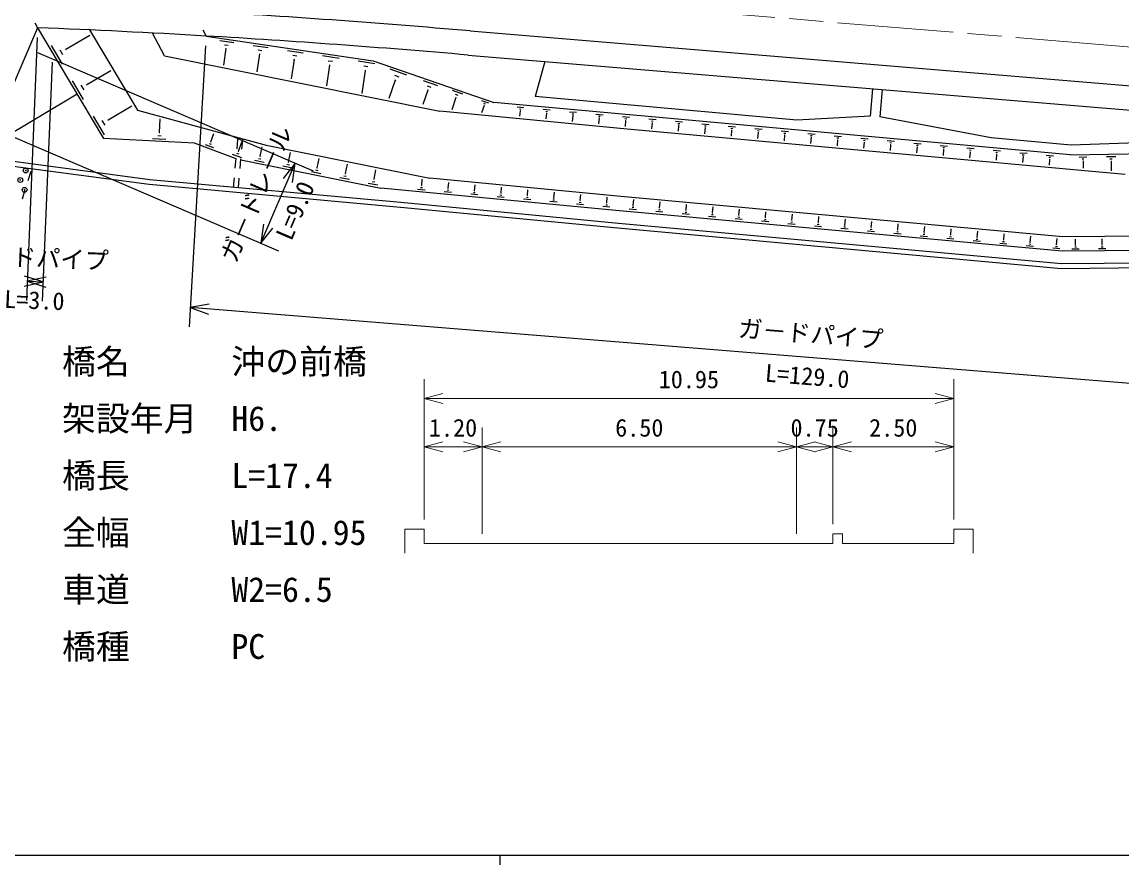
# Model space of a CAD drawing. Units: millimetres, scale not verified, with parts at other scales. Extents: x 40000 to 680000, y 20000 to 380000.
# Drawn here: x 118626 to 232325, y 204000 to 291134 of the extents above; entities that cross this region are included whole.
import ezdxf
from ezdxf.enums import TextEntityAlignment as Align

# ---------------------------------------------------------------- set-up
doc = ezdxf.new("R2010")
doc.units = ezdxf.units.MM
doc.header["$LTSCALE"] = 1000
doc.header["$PDMODE"] = 32
doc.header["$PDSIZE"] = 500
doc.linetypes.add('CHAIN', pattern=[18.5, 12, -1.5, 3.5, -1.5])
for name, color, linetype, lineweight in [('S-BGD', 7, 'Continuous', 25), ('S-BMK', 2, 'CHAIN', 13), ('S-STR-HTXT', 7, 'Continuous', 13), ('S-STR-STRC', 7, 'Continuous', 25), ('S-TTL-BAND', 7, 'Continuous', 25)]:
    doc.layers.add(name, color=color, linetype=linetype, lineweight=lineweight)
doc.styles.add('@ＭＳ ゴシック', font='')
doc.styles.add('ＭＳ ゴシック', font='')
doc.styles.get('@ＭＳ ゴシック').set_extended_font_data('@MS Gothic')
doc.styles.get('ＭＳ ゴシック').set_extended_font_data('MS Gothic')

msp = doc.modelspace()

# ---------------------------------------------------------------- linework, layer by layer
at = {"layer": 'S-BGD'}
for p, q in [((120237, 290542), (114861, 278030)), ((119969, 291060), (120237, 290542)), ((120237, 290542), (127062, 279089)), ((125613, 290312), (130555, 282018)), ((133360, 287646), (132113, 289993)), ((137326, 290322), (137656, 289686)), ((164959, 290207), (268608, 281591)), ((123167, 288311), (125637, 289783)), ((137656, 289686), (154938, 287137)), ((139076, 289224), (140525, 289010)), ((121625, 288702), (122777, 286769)), ((122540, 288265), (122828, 287782)), ((123131, 288372), (123203, 288251)), ((139694, 288393), (139441, 286677)), ((139566, 288782), (139928, 288728)), ((139648, 288400), (139739, 288386)), ((142522, 288716), (144060, 288489)), ((143178, 287833), (142905, 285980)), ((143042, 288246), (143427, 288189)), ((143130, 287840), (143226, 287826)), ((146059, 288194), (147689, 287954)), ((146610, 287696), (147018, 287636)), ((149689, 287659), (151414, 287404)), ((164747, 287716), (268400, 279100)), ((133360, 287646), (161801, 281925)), ((146754, 287259), (146460, 285265)), ((146703, 287266), (146805, 287251)), ((150425, 286669), (150109, 284531)), ((150273, 287132), (150704, 287069)), ((150371, 286677), (150478, 286661)), ((153367, 287116), (155092, 286862)), ((153950, 286590), (154381, 286526)), ((154938, 287137), (167401, 282830)), ((172651, 287059), (171663, 283446)), ((125343, 284660), (127813, 286132)), ((154102, 286127), (153753, 283756)), ((154048, 286135), (154156, 286119)), ((156638, 286285), (158368, 285688)), ((157137, 285629), (157570, 285479)), ((123800, 285051), (124952, 283118)), ((124716, 284614), (125004, 284131)), ((125307, 284721), (125379, 284600)), ((157204, 285122), (156548, 283225)), ((157150, 285140), (157258, 285103)), ((160079, 285096), (161568, 284581)), ((160509, 284531), (160881, 284402)), ((124331, 283673), (112731, 276761)), ((160566, 284094), (160052, 282606)), ((160520, 284110), (160613, 284078)), ((163485, 283318), (163046, 282050)), ((164207, 283669), (163133, 284040)), ((163712, 283540), (163443, 283633)), ((163518, 283306), (163451, 283329)), ((198724, 280981), (171663, 283446)), ((206548, 284241), (206312, 281407)), ((207544, 284159), (207309, 281324)), ((127518, 281009), (129988, 282481)), ((130555, 282018), (143857, 278394)), ((166388, 282496), (166132, 281754)), ((166892, 282741), (166143, 283000)), ((166546, 282651), (166359, 282716)), ((166411, 282488), (166365, 282504)), ((226966, 277405), (167401, 282830)), ((169791, 282361), (170511, 282295)), ((170045, 282156), (170225, 282140)), ((172504, 282114), (173230, 282048)), ((125976, 281400), (127128, 279467)), ((126891, 280963), (127179, 280480)), ((127482, 281070), (127554, 280949)), ((132841, 279724), (132913, 281122)), ((181177, 280069), (161801, 281925)), ((170119, 281968), (170065, 281384)), ((170096, 281970), (170141, 281966)), ((172760, 281908), (172941, 281891)), ((172834, 281718), (172780, 281124)), ((172811, 281720), (172857, 281716)), ((175223, 281866), (175956, 281800)), ((175481, 281658), (175664, 281641)), ((175556, 281467), (175501, 280864)), ((175533, 281469), (175579, 281465)), ((177948, 281618), (178687, 281551)), ((178209, 281408), (178393, 281391)), ((178284, 281215), (178228, 280602)), ((178261, 281217), (178307, 281213)), ((180680, 281369), (181426, 281301)), ((180943, 281157), (181129, 281141)), ((181019, 280963), (180962, 280341)), ((180996, 280965), (181042, 280961)), ((183418, 281120), (184165, 281052)), ((183681, 280908), (183868, 280891)), ((186157, 280870), (186904, 280802)), ((206312, 281407), (198724, 280981)), ((218795, 279153), (207309, 281324)), ((132798, 279727), (132883, 279722)), ((232660, 275380), (181177, 280069)), ((183758, 280712), (183701, 280090)), ((183734, 280715), (183781, 280710)), ((186420, 280658), (186607, 280641)), ((186496, 280463), (186440, 279841)), ((186473, 280465), (186520, 280461)), ((188895, 280621), (189642, 280553)), ((189159, 280409), (189345, 280392)), ((189235, 280214), (189178, 279591)), ((189212, 280216), (189258, 280211)), ((191634, 280372), (192381, 280304)), ((191897, 280159), (192084, 280142)), ((191974, 279964), (191917, 279342)), ((191950, 279966), (191997, 279962)), ((194373, 280122), (195120, 280054)), ((194636, 279910), (194823, 279893)), ((194712, 279715), (194656, 279092)), ((194689, 279717), (194736, 279713)), ((197111, 279873), (197858, 279805)), ((136463, 278603), (127062, 279089)), ((132123, 279078), (133487, 279007)), ((132653, 279392), (132994, 279375)), ((140758, 276977), (136463, 278603)), ((137973, 278568), (138189, 278491)), ((138132, 278755), (138186, 278736)), ((138159, 278745), (138468, 279604)), ((140854, 278026), (140944, 279021)), ((140996, 277786), (141366, 278814)), ((141351, 277980), (141442, 278976)), ((197375, 279661), (197561, 279644)), ((197451, 279465), (197394, 278843)), ((197428, 279467), (197474, 279463)), ((199850, 279623), (200597, 279555)), ((200113, 279411), (200300, 279394)), ((200190, 279216), (200133, 278593)), ((200166, 279218), (200213, 279214)), ((202589, 279374), (203336, 279306)), ((202852, 279162), (203039, 279145)), ((202928, 278966), (202872, 278344)), ((202905, 278969), (202952, 278964)), ((205327, 279124), (206074, 279056)), ((205591, 278912), (205777, 278895)), ((205667, 278717), (205610, 278095)), ((205644, 278719), (205690, 278715)), ((208066, 278875), (208813, 278807)), ((208329, 278663), (208516, 278646)), ((210805, 278626), (211552, 278558)), ((227057, 278400), (218795, 279153)), ((236435, 278755), (227057, 278400)), ((137572, 278469), (138435, 278158)), ((140334, 277474), (141307, 277124)), ((140786, 277586), (141030, 277498)), ((140965, 277797), (141026, 277775)), ((143251, 277256), (143450, 278246)), ((143857, 278394), (160774, 274991)), ((146187, 276650), (146384, 277631)), ((208406, 278468), (208349, 277845)), ((208382, 278470), (208429, 278465)), ((211068, 278413), (211255, 278396)), ((211144, 278218), (211088, 277596)), ((211121, 278220), (211168, 278216)), ((213543, 278376), (214290, 278308)), ((213807, 278164), (213993, 278147)), ((213883, 277969), (213826, 277346)), ((213860, 277971), (213906, 277967)), ((216282, 278127), (217029, 278059)), ((216545, 277914), (216732, 277897)), ((216622, 277719), (216565, 277097)), ((216598, 277721), (216645, 277717)), ((219021, 277877), (219768, 277809)), ((219284, 277665), (219471, 277648)), ((219360, 277470), (219304, 276847)), ((219337, 277472), (219384, 277468)), ((221759, 277628), (222506, 277560)), ((226966, 277405), (240721, 277663)), ((131841, 274831), (117743, 276709)), ((140672, 276034), (140763, 277030)), ((141170, 275988), (141261, 276984)), ((141251, 276878), (155713, 273969)), ((142645, 276853), (143655, 276650)), ((143074, 277029), (143327, 276978)), ((143220, 277262), (143283, 277250)), ((146015, 276430), (146260, 276381)), ((146156, 276656), (146218, 276644)), ((149128, 276059), (149325, 277039)), ((152069, 275467), (152266, 276447)), ((222023, 277416), (222209, 277399)), ((222099, 277220), (222042, 276598)), ((222076, 277222), (222122, 277218)), ((224498, 277378), (225245, 277310)), ((224761, 277166), (224948, 277149)), ((224838, 276971), (224781, 276348)), ((224814, 276973), (224861, 276969)), ((227887, 277172), (228691, 277187)), ((228192, 276976), (228393, 276980)), ((228271, 276777), (228322, 276778)), ((228296, 276777), (228311, 276025)), ((230713, 277225), (231673, 277243)), ((231078, 276992), (231318, 276996)), ((231172, 276753), (231232, 276754)), ((231202, 276754), (231221, 275760)), ((131785, 274334), (117707, 276209)), ((119266, 274763), (119567, 275717)), ((145598, 276259), (146579, 276061)), ((148539, 275667), (149520, 275470)), ((148956, 275838), (149201, 275789)), ((149097, 276065), (149159, 276053)), ((151897, 275247), (152142, 275197)), ((152039, 275473), (152100, 275461)), ((155010, 274875), (155207, 275856)), ((157750, 271966), (131785, 274334)), ((157797, 272464), (131841, 274831)), ((140490, 274042), (140581, 275038)), ((140988, 273997), (141079, 274993)), ((151480, 275075), (152461, 274878)), ((154422, 274484), (155402, 274287)), ((154838, 274655), (155084, 274606)), ((154980, 274882), (155041, 274869)), ((159819, 274041), (160019, 274023)), ((159913, 274235), (159963, 274230)), ((159938, 274232), (159999, 274893)), ((180525, 273099), (160774, 274991)), ((162675, 273947), (162732, 274559)), ((165406, 273694), (165463, 274306)), ((168138, 273441), (168195, 274054)), ((118664, 272856), (118965, 273809)), ((180386, 271606), (155713, 273969)), ((159500, 273869), (160301, 273795)), ((162271, 273612), (163011, 273543)), ((162566, 273771), (162751, 273754)), ((162652, 273950), (162698, 273945)), ((165002, 273359), (165742, 273290)), ((165297, 273518), (165482, 273501)), ((165383, 273697), (165430, 273692)), ((167734, 273105), (168474, 273037)), ((168028, 273265), (168213, 273248)), ((168115, 273443), (168161, 273439)), ((170760, 273012), (170945, 272994)), ((170847, 273190), (170893, 273186)), ((170870, 273188), (170927, 273801)), ((173579, 272937), (173625, 272933)), ((173602, 272935), (173659, 273548)), ((176334, 272682), (176391, 273295)), ((179067, 272428), (179124, 273043)), ((226195, 268940), (180525, 273099)), ((180218, 269814), (157750, 271966)), ((180265, 270311), (157797, 272464)), ((170465, 272852), (171206, 272784)), ((173197, 272599), (173938, 272530)), ((173492, 272758), (173677, 272741)), ((175929, 272345), (176670, 272277)), ((176224, 272505), (176410, 272488)), ((176311, 272684), (176357, 272680)), ((178662, 272092), (179403, 272023)), ((178957, 272252), (179143, 272234)), ((179044, 272431), (179090, 272426)), ((181395, 271839), (182137, 271770)), ((181690, 271998), (181876, 271981)), ((181777, 272177), (181823, 272173)), ((181800, 272175), (181857, 272790)), ((184423, 271745), (184609, 271728)), ((184510, 271924), (184557, 271920)), ((184533, 271922), (184590, 272537)), ((187267, 271669), (187324, 272284)), ((190001, 271415), (190058, 272031)), ((192735, 271162), (192793, 271778)), ((226133, 267439), (180386, 271606)), ((184128, 271585), (184870, 271516)), ((186862, 271332), (187604, 271263)), ((187157, 271492), (187343, 271474)), ((187244, 271671), (187290, 271666)), ((189595, 271078), (190338, 271009)), ((189891, 271238), (190077, 271221)), ((189978, 271417), (190024, 271413)), ((192329, 270825), (193072, 270756)), ((192625, 270985), (192811, 270967)), ((192712, 271164), (192759, 271160)), ((195360, 270731), (195546, 270714)), ((195447, 270910), (195493, 270906)), ((195470, 270908), (195527, 271525)), ((198182, 270657), (198228, 270653)), ((198205, 270655), (198262, 271272)), ((200940, 270401), (200997, 271019)), ((203676, 270148), (203733, 270766)), ((226059, 265638), (180218, 269814)), ((226080, 266139), (180265, 270311)), ((195064, 270571), (195807, 270502)), ((197799, 270318), (198542, 270249)), ((198095, 270478), (198281, 270460)), ((200534, 270064), (201277, 269995)), ((200830, 270224), (201016, 270207)), ((200917, 270404), (200963, 270399)), ((203269, 269810), (204013, 269741)), ((203565, 269971), (203751, 269953)), ((203652, 270150), (203699, 270146)), ((206005, 269557), (206749, 269488)), ((206301, 269717), (206487, 269700)), ((206388, 269897), (206435, 269892)), ((206411, 269894), (206469, 270513)), ((209124, 269643), (209171, 269639)), ((209147, 269641), (209205, 270260)), ((211884, 269387), (211941, 270007)), ((214621, 269134), (214678, 269754)), ((217358, 268880), (217415, 269501)), ((208741, 269303), (209485, 269234)), ((209037, 269463), (209223, 269446)), ((211477, 269049), (212222, 268980)), ((211774, 269210), (211960, 269192)), ((211861, 269389), (211907, 269385)), ((214213, 268795), (214959, 268726)), ((214510, 268956), (214697, 268939)), ((214597, 269136), (214644, 269131)), ((216950, 268542), (217696, 268473)), ((217247, 268702), (217434, 268685)), ((217334, 268882), (217381, 268878)), ((219985, 268448), (220171, 268431)), ((220072, 268628), (220118, 268624)), ((220095, 268626), (220153, 269248)), ((222809, 268375), (222856, 268370)), ((222833, 268373), (222890, 268994)), ((225571, 268119), (225628, 268741)), ((241991, 269069), (226195, 268940)), ((227527, 268076), (227521, 268700)), ((230276, 268098), (230271, 268723)), ((219688, 268288), (220434, 268219)), ((222425, 268034), (223171, 267965)), ((222722, 268195), (222909, 268177)), ((225163, 267780), (225909, 267711)), ((225460, 267941), (225647, 267924)), ((225547, 268121), (225594, 268117)), ((241930, 267568), (226133, 267439)), ((227155, 267697), (227905, 267704)), ((227434, 267887), (227622, 267889)), ((227503, 268075), (227550, 268076)), ((229905, 267720), (230654, 267726)), ((230184, 267910), (230372, 267911)), ((230253, 268098), (230300, 268098)), ((241876, 266268), (226080, 266139)), ((241856, 265768), (226059, 265638))]:
    msp.add_line(p, q, dxfattribs=at)
for radius, start, end in [(952596, 85.02231, 86.74956), (950096, 86.66013, 87.71187), (950096, 85.02201, 86.66013)]:
    msp.add_arc((82305, -658796), radius, start, end, dxfattribs=at)
for p in [(119005, 275778), (118451, 274807), (118895, 273781)]:
    msp.add_point(p, dxfattribs=at)
at = {"layer": 'S-BMK'}
msp.add_line((166046, 294130), (264207, 285971), dxfattribs=at)
at = {"layer": 'S-STR-HTXT'}
for p, q in [((160181, 239728), (160181, 254228)), ((214931, 239728), (214931, 254228)), ((162113, 252746), (160181, 252228)), ((214931, 252228), (212999, 252746)), ((160181, 252228), (214931, 252228)), ((160181, 252228), (162113, 251711)), ((212999, 251711), (214931, 252228)), ((166181, 238228), (166181, 249228)), ((198681, 238228), (198681, 249228)), ((202431, 239228), (202431, 249228)), ((162113, 247746), (160181, 247228)), ((160181, 247228), (166181, 247228)), ((160181, 247228), (162113, 246711)), ((166181, 247228), (164249, 247746)), ((164249, 246711), (166181, 247228)), ((168113, 247746), (166181, 247228)), ((166181, 247228), (198681, 247228)), ((166181, 247228), (168113, 246711)), ((198681, 247228), (196749, 247746)), ((196749, 246711), (198681, 247228)), ((200613, 247746), (198681, 247228)), ((198681, 247228), (202431, 247228)), ((198681, 247228), (200613, 246711)), ((202431, 247228), (200499, 247746)), ((200499, 246711), (202431, 247228)), ((204363, 247746), (202431, 247228)), ((202431, 247228), (214931, 247228)), ((202431, 247228), (204363, 246711)), ((214931, 247228), (212999, 247746)), ((212999, 246711), (214931, 247228)), ((158181, 238728), (160181, 238728)), ((158181, 238728), (158181, 236228)), ((160181, 237228), (160181, 238728)), ((203431, 238228), (202431, 238228)), ((202431, 238228), (202431, 237228)), ((203431, 237228), (203431, 238228)), ((214931, 237228), (214931, 238728)), ((214931, 238728), (216931, 238728)), ((216931, 238728), (216931, 236228)), ((160181, 237228), (166181, 237228)), ((166181, 237228), (198681, 237228)), ((198681, 237228), (202431, 237228)), ((203431, 237228), (214931, 237228))]:
    msp.add_line(p, q, dxfattribs=at)
at = {"layer": 'S-STR-STRC'}
for p, q in [((120196, 289543), (119086, 262334)), ((120226, 287982), (148708, 275744)), ((137598, 288688), (135901, 259620)), ((121732, 286966), (120724, 262267)), ((116672, 279713), (145154, 267475)), ((143317, 268265), (146870, 276534)), ((146870, 276534), (145632, 274963)), ((146583, 274554), (146870, 276534)), ((143604, 270244), (143317, 268265)), ((143317, 268265), (144555, 269835)), ((118854, 263827), (120805, 264266)), ((120805, 264266), (118896, 264862)), ((121118, 264771), (119167, 264333)), ((119167, 264333), (120805, 264266)), ((119167, 264333), (121076, 263737)), ((137985, 261977), (136018, 261617)), ((263883, 251270), (136018, 261617)), ((136018, 261617), (137902, 260945))]:
    msp.add_line(p, q, dxfattribs=at)
at = {"layer": 'S-TTL-BAND'}
for p, q in [((40000, 205000), (579000, 205000)), ((40000, 205000), (579000, 205000)), ((168000, 205000), (168000, 204000)), ((168000, 205000), (168000, 204000))]:
    msp.add_line(p, q, dxfattribs=at)

# ---------------------------------------------------------------- texts
at = {"layer": 'S-STR-HTXT', "style": 'ＭＳ ゴシック'}
for s, p in [('橋名\u3000\u3000\u3000沖の前橋', (122767, 253987)), ('架設年月\u3000H6.', (122767, 248096)), ('橋長\u3000\u3000\u3000L=17.4', (122767, 242205)), ('全幅\u3000\u3000\u3000W1=10.95', (122767, 236314)), ('車道\u3000\u3000\u3000W2=6.5', (122767, 230423)), ('橋種\u3000\u3000\u3000PC', (122767, 224532))]:
    msp.add_text(s, height=2566, dxfattribs=at).set_placement(p, align=Align.BOTTOM_LEFT)
for s, p in [('10.95', (187556, 252728)), ('1.20', (163181, 247728)), ('6.50', (182431, 247728)), ('0.75', (200556, 247728)), ('2.50', (208681, 247728))]:
    msp.add_text(s, height=1833, dxfattribs=at).set_placement(p, align=Align.BOTTOM_CENTER)
at = {"layer": 'S-STR-STRC', "style": 'ＭＳ ゴシック'}
for s, rotation, p in [('ガ－ドレ－ル', 66.747, (144175, 272794)), ('ガ－ドパイプ', 357.662, (120027, 265298)), ('ガ－ドパイプ', 355.374, (200031, 257440))]:
    msp.add_text(s, height=1833, rotation=rotation, dxfattribs=at).set_placement(p, align=Align.BOTTOM_CENTER)
at = {"layer": 'S-STR-STRC', "style": '@ＭＳ ゴシック'}
for s, rotation, p in [('L=9.0', 66.747, (146012, 272004)), ('L=3.0', 357.662, (119945, 263300)), ('L=129.0', 355.374, (199870, 255447))]:
    msp.add_text(s, height=1833, rotation=rotation, dxfattribs=at).set_placement(p, align=Align.TOP_CENTER)

doc.saveas('drawing.dxf')
